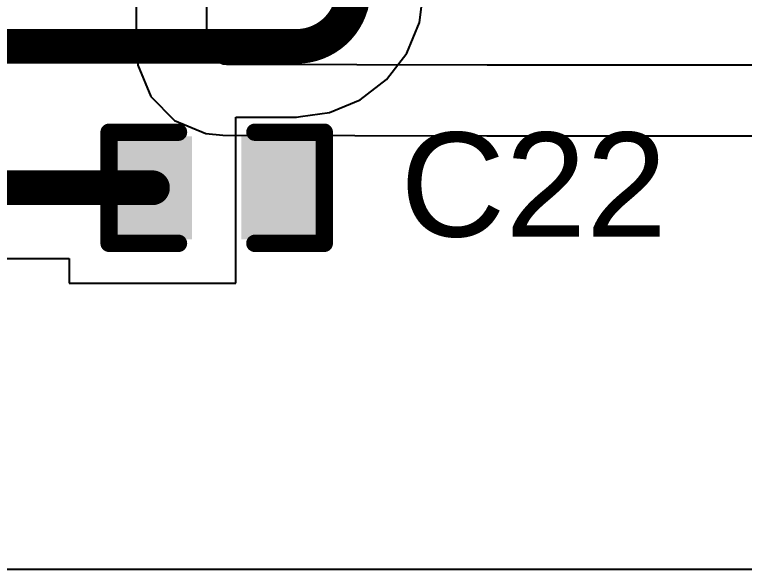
# Model space of a CAD drawing. Header units: inches. Extents: x -3 to 195, y 0 to 199.
# Drawn here: x 0.2789 to 0.4892, y 1.3192 to 1.4789 of the extents above; entities that cross this region are included whole.
import ezdxf

# ---------------------------------------------------------------- set-up
doc = ezdxf.new("R2010")
doc.units = ezdxf.units.IN
doc.header["$MEASUREMENT"] = 0
for name, color, linetype in [('Bottom Layer', 5, 'Continuous'), ('Top Layer', 1, 'Continuous'), ('Top Overlay', 2, 'Continuous'), ('Top Paste', 8, 'Continuous'), ('Top Solder', 216, 'Continuous')]:
    doc.layers.add(name, color=color, linetype=linetype)
doc.styles.add('Arial', font='', dxfattribs={"height": 0.2})
doc.styles.get('Arial').set_extended_font_data('Arial')

# ---------------------------------------------------------------- blocks, each defined once
blk = doc.blocks.new('C___0402_146')
at = {"layer": 'Top Layer'}
for points in [[(-0.0275, -0.0125), (-0.0275, 0.0125), (-0.0095, 0.0125), (-0.0095, -0.0125)], [(0.0095, -0.0125), (0.0095, 0.0125), (0.0275, 0.0125), (0.0275, -0.0125)]]:
    blk.add_hatch(color=1, dxfattribs=at).paths.add_polyline_path(points)
at = {"layer": 'Top Paste'}
for points in [[(-0.0275, -0.0125), (-0.0275, 0.0125), (-0.0095, 0.0125), (-0.0095, -0.0125)], [(0.0095, -0.0125), (0.0095, 0.0125), (0.0275, 0.0125), (0.0275, -0.0125)]]:
    blk.add_hatch(color=8, dxfattribs=at).paths.add_polyline_path(points)
at = {"layer": 'Top Solder'}
for points in [[(-0.02986, -0.01486), (-0.02986, 0.01486), (-0.00714, 0.01486), (-0.00714, -0.01486)], [(0.00714, -0.01486), (0.00714, 0.01486), (0.02986, 0.01486), (0.02986, -0.01486)]]:
    blk.add_hatch(color=216, dxfattribs=at).paths.add_polyline_path(points)
at = {"layer": 'Top Overlay'}
for points in [[(-0.031, 0.016, 0.005, 0.005, 0), (-0.011, 0.016, 0.005, 0.005, 0)], [(-0.031, -0.016, 0.005, 0.005, 0), (-0.031, 0.016, 0.005, 0.005, 0)], [(0.011, 0.016, 0.005, 0.005, 0), (0.031, 0.016, 0.005, 0.005, 0)], [(0.031, -0.016, 0.005, 0.005, 0), (0.031, 0.016, 0.005, 0.005, 0)], [(-0.031, -0.016, 0.005, 0.005, 0), (-0.011, -0.016, 0.005, 0.005, 0)], [(0.011, -0.016, 0.005, 0.005, 0), (0.031, -0.016, 0.005, 0.005, 0)]]:
    blk.add_lwpolyline(points, format="xyseb", dxfattribs=at)
for points in [[(-0.03225, 0.016, 0.0025, 0.0025, 1), (-0.02975, 0.016, 0.0025, 0.0025, 1)], [(-0.03225, 0.016, 0.0025, 0.0025, 1), (-0.02975, 0.016, 0.0025, 0.0025, 1)], [(-0.01225, 0.016, 0.0025, 0.0025, 1), (-0.00975, 0.016, 0.0025, 0.0025, 1)], [(0.00975, 0.016, 0.0025, 0.0025, 1), (0.01225, 0.016, 0.0025, 0.0025, 1)], [(0.02975, 0.016, 0.0025, 0.0025, 1), (0.03225, 0.016, 0.0025, 0.0025, 1)], [(0.02975, 0.016, 0.0025, 0.0025, 1), (0.03225, 0.016, 0.0025, 0.0025, 1)], [(-0.03225, -0.016, 0.0025, 0.0025, 1), (-0.02975, -0.016, 0.0025, 0.0025, 1)], [(-0.03225, -0.016, 0.0025, 0.0025, 1), (-0.02975, -0.016, 0.0025, 0.0025, 1)], [(-0.01225, -0.016, 0.0025, 0.0025, 1), (-0.00975, -0.016, 0.0025, 0.0025, 1)], [(0.00975, -0.016, 0.0025, 0.0025, 1), (0.01225, -0.016, 0.0025, 0.0025, 1)], [(0.02975, -0.016, 0.0025, 0.0025, 1), (0.03225, -0.016, 0.0025, 0.0025, 1)], [(0.02975, -0.016, 0.0025, 0.0025, 1), (0.03225, -0.016, 0.0025, 0.0025, 1)]]:
    blk.add_lwpolyline(points, format="xyseb", close=True, dxfattribs=at)

msp = doc.modelspace()

# ---------------------------------------------------------------- linework, layer by layer
at = {"layer": 'Bottom Layer'}
for p, q in [((0.3139, 1.50306), (0.3139, 1.46922)), ((0.33429, 1.47022), (0.33429, 1.50306)), ((0.33438, 1.46935), (0.33429, 1.47022)), ((0.3139, 1.46922), (0.31438, 1.46434)), ((0.3354, 1.46688), (0.33438, 1.46935)), ((0.33656, 1.46572), (0.3354, 1.46688)), ((0.33903, 1.46469), (0.33656, 1.46572)), ((0.31438, 1.46434), (0.31811, 1.45533)), ((0.33993, 1.4646), (0.33903, 1.46469)), ((0.41502, 1.46439), (0.33993, 1.4646)), ((0.75947, 1.46439), (0.41502, 1.46439)), ((0.31811, 1.45533), (0.32501, 1.44843)), ((0.32501, 1.44843), (0.33403, 1.44469)), ((0.33403, 1.44469), (0.3389, 1.44421)), ((0.3389, 1.44421), (0.415, 1.444)), ((0.415, 1.444), (0.80587, 1.444)), ((1.68598, 1.31917), (0.16618, 1.31917))]:
    msp.add_line(p, q, dxfattribs=at)
at = {"layer": 'Top Layer'}
for p, q in [((0.39556, 1.47667), (0.39666, 1.48503)), ((0.39189, 1.46782), (0.39556, 1.47667)), ((0.38606, 1.46021), (0.39189, 1.46782)), ((0.37845, 1.45437), (0.38606, 1.46021)), ((0.36959, 1.45071), (0.37845, 1.45437)), ((0.34263, 1.40156), (0.34263, 1.44938)), ((0.34263, 1.44938), (0.36009, 1.44938)), ((0.36009, 1.44938), (0.36124, 1.44961)), ((0.36124, 1.44961), (0.36959, 1.45071)), ((0.2126, 1.40866), (0.29463, 1.40866)), ((0.29463, 1.40866), (0.29463, 1.40156)), ((0.29463, 1.40156), (0.34263, 1.40156))]:
    msp.add_line(p, q, dxfattribs=at)
for points in [[(0.3765, 1.48618, 0.01, 0.01, -0.414214), (0.36009, 1.46977, 0.01, 0.01, 0)], [(0.27355, 1.46977, 0.01, 0.01, 0), (0.36009, 1.46977, 0.01, 0.01, 0)], [(0.17508, 1.42906, 0.01, 0.01, 0), (0.31863, 1.42906, 0.01, 0.01, 0)]]:
    msp.add_lwpolyline(points, format="xyseb", dxfattribs=at)
for points in [[(0.35759, 1.46977, 0.005, 0.005, 1), (0.36259, 1.46977, 0.005, 0.005, 1)], [(0.35759, 1.46977, 0.005, 0.005, 1), (0.36259, 1.46977, 0.005, 0.005, 1)], [(0.31613, 1.42906, 0.005, 0.005, 1), (0.32113, 1.42906, 0.005, 0.005, 1)]]:
    msp.add_lwpolyline(points, format="xyseb", close=True, dxfattribs=at)

# ---------------------------------------------------------------- block references
msp.add_blockref('C___0402_146', (0.33713, 1.42906))

# ---------------------------------------------------------------- texts
at = {"layer": 'Top Overlay', "style": 'Arial'}
msp.add_text('C22', height=0.03, rotation=360, dxfattribs=at).set_placement((0.39001, 1.415))

doc.saveas('drawing.dxf')
